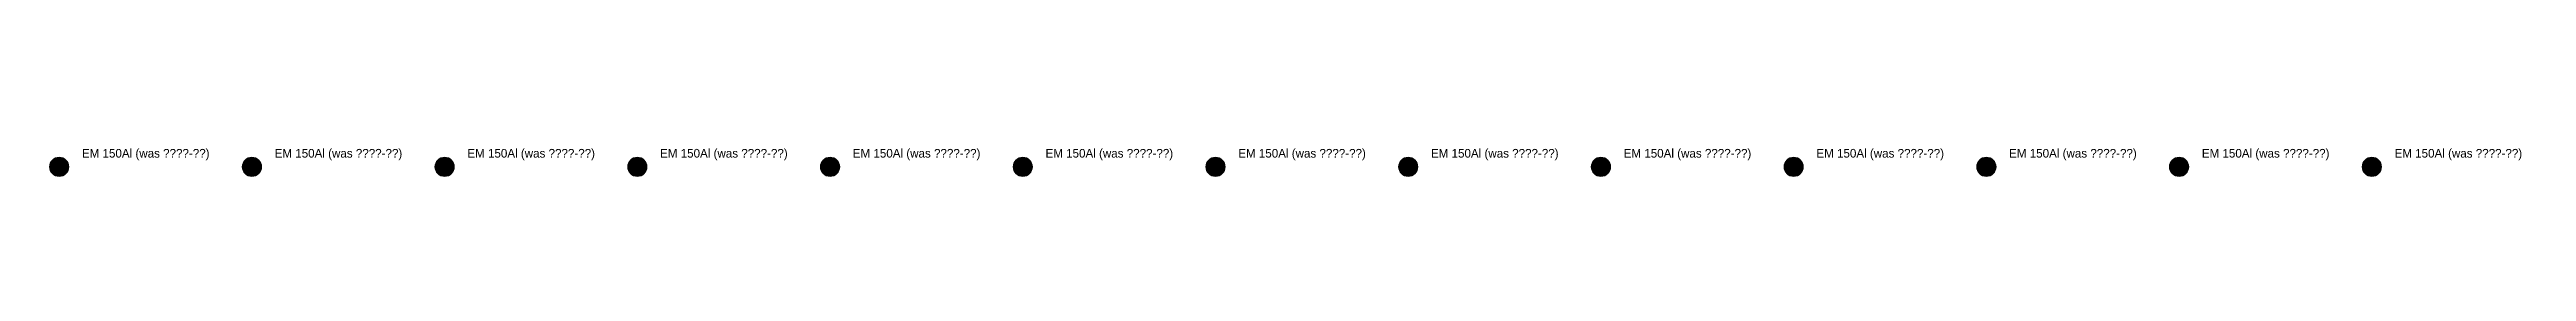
# Model space of a CAD drawing. Extents: x -1 to 128, y -1 to 1.
import ezdxf
from ezdxf.enums import TextEntityAlignment as Align

# ---------------------------------------------------------------- set-up
doc = ezdxf.new("R2018")
doc.units = 0
doc.header["$MEASUREMENT"] = 0
doc.linetypes.add('DASHED', pattern=[0.75, 0.5, -0.25])
for name, color, linetype, lineweight in [('01 - Bestaande kabel', 125, 'Continuous', 0), ('Aansluiting LS K01', 120, 'DASHED', 0), ('Aansluiting LS K02', 52, 'DASHED', 0), ('Aansluiting LS K03', 5, 'DASHED', 0), ('Aansluiting LS K06', 30, 'DASHED', 0), ('Aansluiting LS K07', 252, 'DASHED', 0), ('Aansluiting LS K08', 244, 'DASHED', 0), ('Aansluiting LS K09', 104, 'DASHED', 0), ('Aansluiting LS K10', 3, 'DASHED', 0), ('Aansluiting LS K11', 190, 'DASHED', 0), ('Aansluiting LS K12', 201, 'DASHED', 0), ('Knooppunt LS AM', 7, 'Continuous', 0)]:
    doc.layers.add(name, color=color, linetype=linetype, lineweight=lineweight)
doc.layers.add('Aansluiting LS K04', color=3, linetype='DASHED', lineweight=0, true_color=0x00f000)
doc.layers.add('Aansluiting LS K05', color=6, linetype='DASHED', lineweight=0, true_color=0xeb00eb)
doc.styles.add('TECHBASE_ARIAL_NOVA_LIGHT', font='ArialNova-Light.ttf')

# ---------------------------------------------------------------- blocks, each defined once
blk = doc.blocks.new('TB_NIEUWE MOF__40955691265E_B54C1F3F_ANL1_TEXT1_H045')
h = blk.add_hatch(color=0)
h.dxf.hatch_style = 1
edge = h.paths.add_edge_path()
edge.add_arc((0, 0), 0.5, 0, 360)
at = {"layer": 'Knooppunt LS AM'}
blk.add_circle((0, 0), 0.5, dxfattribs=at)
at = {"style": 'TECHBASE_ARIAL_NOVA_LIGHT'}
blk.add_attdef('MOF_TEKST', text='', height=0.45, dxfattribs=at).set_placement((1.18, 0.93), align=Align.TOP_LEFT)

msp = doc.modelspace()

# ---------------------------------------------------------------- block references
at = {"layer": '01 - Bestaande kabel'}
ref = msp.add_blockref('TB_NIEUWE MOF__40955691265E_B54C1F3F_ANL1_TEXT1_H045', (0, 0), dxfattribs=at)
lines = msp.add_mtext('EM 150Al (was ????-??)', dxfattribs={"layer": '0', "insert": (1.18, 0.93), "char_height": 0.45, "attachment_point": 1, "style": 'TECHBASE_ARIAL_NOVA_LIGHT', "bg_fill": 3, "box_fill_scale": 1.5, "bg_fill_color": 256, "bg_fill_transparency": 0})
ref.add_attrib('MOF_TEKST', '', (1.18, 0.93)).embed_mtext(lines)
at = {"layer": 'Aansluiting LS K01'}
ref = msp.add_blockref('TB_NIEUWE MOF__40955691265E_B54C1F3F_ANL1_TEXT1_H045', (10, 0), dxfattribs=at)
lines = msp.add_mtext('EM 150Al (was ????-??)', dxfattribs={"layer": '0', "insert": (11.18, 0.93), "char_height": 0.45, "attachment_point": 1, "style": 'TECHBASE_ARIAL_NOVA_LIGHT', "bg_fill": 3, "box_fill_scale": 1.5, "bg_fill_color": 256, "bg_fill_transparency": 0})
ref.add_attrib('MOF_TEKST', '', (11.18, 0.93)).embed_mtext(lines)
at = {"layer": 'Aansluiting LS K02'}
ref = msp.add_blockref('TB_NIEUWE MOF__40955691265E_B54C1F3F_ANL1_TEXT1_H045', (20, 0), dxfattribs=at)
lines = msp.add_mtext('EM 150Al (was ????-??)', dxfattribs={"layer": '0', "insert": (21.18, 0.93), "char_height": 0.45, "attachment_point": 1, "style": 'TECHBASE_ARIAL_NOVA_LIGHT', "bg_fill": 3, "box_fill_scale": 1.5, "bg_fill_color": 256, "bg_fill_transparency": 0})
ref.add_attrib('MOF_TEKST', '', (21.18, 0.93)).embed_mtext(lines)
at = {"layer": 'Aansluiting LS K03'}
ref = msp.add_blockref('TB_NIEUWE MOF__40955691265E_B54C1F3F_ANL1_TEXT1_H045', (30, 0), dxfattribs=at)
lines = msp.add_mtext('EM 150Al (was ????-??)', dxfattribs={"layer": '0', "insert": (31.18, 0.93), "char_height": 0.45, "attachment_point": 1, "style": 'TECHBASE_ARIAL_NOVA_LIGHT', "bg_fill": 3, "box_fill_scale": 1.5, "bg_fill_color": 256, "bg_fill_transparency": 0})
ref.add_attrib('MOF_TEKST', '', (31.18, 0.93)).embed_mtext(lines)
at = {"layer": 'Aansluiting LS K04'}
ref = msp.add_blockref('TB_NIEUWE MOF__40955691265E_B54C1F3F_ANL1_TEXT1_H045', (40, 0), dxfattribs=at)
lines = msp.add_mtext('EM 150Al (was ????-??)', dxfattribs={"layer": '0', "insert": (41.18, 0.93), "char_height": 0.45, "attachment_point": 1, "style": 'TECHBASE_ARIAL_NOVA_LIGHT', "bg_fill": 3, "box_fill_scale": 1.5, "bg_fill_color": 256, "bg_fill_transparency": 0})
ref.add_attrib('MOF_TEKST', '', (41.18, 0.93)).embed_mtext(lines)
at = {"layer": 'Aansluiting LS K05'}
ref = msp.add_blockref('TB_NIEUWE MOF__40955691265E_B54C1F3F_ANL1_TEXT1_H045', (50, 0), dxfattribs=at)
lines = msp.add_mtext('EM 150Al (was ????-??)', dxfattribs={"layer": '0', "insert": (51.18, 0.93), "char_height": 0.45, "attachment_point": 1, "style": 'TECHBASE_ARIAL_NOVA_LIGHT', "bg_fill": 3, "box_fill_scale": 1.5, "bg_fill_color": 256, "bg_fill_transparency": 0})
ref.add_attrib('MOF_TEKST', '', (51.18, 0.93)).embed_mtext(lines)
at = {"layer": 'Aansluiting LS K06'}
ref = msp.add_blockref('TB_NIEUWE MOF__40955691265E_B54C1F3F_ANL1_TEXT1_H045', (60, 0), dxfattribs=at)
lines = msp.add_mtext('EM 150Al (was ????-??)', dxfattribs={"layer": '0', "insert": (61.18, 0.93), "char_height": 0.45, "attachment_point": 1, "style": 'TECHBASE_ARIAL_NOVA_LIGHT', "bg_fill": 3, "box_fill_scale": 1.5, "bg_fill_color": 256, "bg_fill_transparency": 0})
ref.add_attrib('MOF_TEKST', '', (61.18, 0.93)).embed_mtext(lines)
at = {"layer": 'Aansluiting LS K07'}
ref = msp.add_blockref('TB_NIEUWE MOF__40955691265E_B54C1F3F_ANL1_TEXT1_H045', (70, 0), dxfattribs=at)
lines = msp.add_mtext('EM 150Al (was ????-??)', dxfattribs={"layer": '0', "insert": (71.18, 0.93), "char_height": 0.45, "attachment_point": 1, "style": 'TECHBASE_ARIAL_NOVA_LIGHT', "bg_fill": 3, "box_fill_scale": 1.5, "bg_fill_color": 256, "bg_fill_transparency": 0})
ref.add_attrib('MOF_TEKST', '', (71.18, 0.93)).embed_mtext(lines)
at = {"layer": 'Aansluiting LS K08'}
ref = msp.add_blockref('TB_NIEUWE MOF__40955691265E_B54C1F3F_ANL1_TEXT1_H045', (80, 0), dxfattribs=at)
lines = msp.add_mtext('EM 150Al (was ????-??)', dxfattribs={"layer": '0', "insert": (81.18, 0.93), "char_height": 0.45, "attachment_point": 1, "style": 'TECHBASE_ARIAL_NOVA_LIGHT', "bg_fill": 3, "box_fill_scale": 1.5, "bg_fill_color": 256, "bg_fill_transparency": 0})
ref.add_attrib('MOF_TEKST', '', (81.18, 0.93)).embed_mtext(lines)
at = {"layer": 'Aansluiting LS K09'}
ref = msp.add_blockref('TB_NIEUWE MOF__40955691265E_B54C1F3F_ANL1_TEXT1_H045', (90, 0), dxfattribs=at)
lines = msp.add_mtext('EM 150Al (was ????-??)', dxfattribs={"layer": '0', "insert": (91.18, 0.93), "char_height": 0.45, "attachment_point": 1, "style": 'TECHBASE_ARIAL_NOVA_LIGHT', "bg_fill": 3, "box_fill_scale": 1.5, "bg_fill_color": 256, "bg_fill_transparency": 0})
ref.add_attrib('MOF_TEKST', '', (91.18, 0.93)).embed_mtext(lines)
at = {"layer": 'Aansluiting LS K10'}
ref = msp.add_blockref('TB_NIEUWE MOF__40955691265E_B54C1F3F_ANL1_TEXT1_H045', (100, 0), dxfattribs=at)
lines = msp.add_mtext('EM 150Al (was ????-??)', dxfattribs={"layer": '0', "insert": (101.18, 0.93), "char_height": 0.45, "attachment_point": 1, "style": 'TECHBASE_ARIAL_NOVA_LIGHT', "bg_fill": 3, "box_fill_scale": 1.5, "bg_fill_color": 256, "bg_fill_transparency": 0})
ref.add_attrib('MOF_TEKST', '', (101.18, 0.93)).embed_mtext(lines)
at = {"layer": 'Aansluiting LS K11'}
ref = msp.add_blockref('TB_NIEUWE MOF__40955691265E_B54C1F3F_ANL1_TEXT1_H045', (110, 0), dxfattribs=at)
lines = msp.add_mtext('EM 150Al (was ????-??)', dxfattribs={"layer": '0', "insert": (111.18, 0.93), "char_height": 0.45, "attachment_point": 1, "style": 'TECHBASE_ARIAL_NOVA_LIGHT', "bg_fill": 3, "box_fill_scale": 1.5, "bg_fill_color": 256, "bg_fill_transparency": 0})
ref.add_attrib('MOF_TEKST', '', (111.18, 0.93)).embed_mtext(lines)
at = {"layer": 'Aansluiting LS K12'}
ref = msp.add_blockref('TB_NIEUWE MOF__40955691265E_B54C1F3F_ANL1_TEXT1_H045', (120, 0), dxfattribs=at)
lines = msp.add_mtext('EM 150Al (was ????-??)', dxfattribs={"layer": '0', "insert": (121.18, 0.93), "char_height": 0.45, "attachment_point": 1, "style": 'TECHBASE_ARIAL_NOVA_LIGHT', "bg_fill": 3, "box_fill_scale": 1.5, "bg_fill_color": 256, "bg_fill_transparency": 0})
ref.add_attrib('MOF_TEKST', '', (121.18, 0.93)).embed_mtext(lines)

doc.saveas('drawing.dxf')
